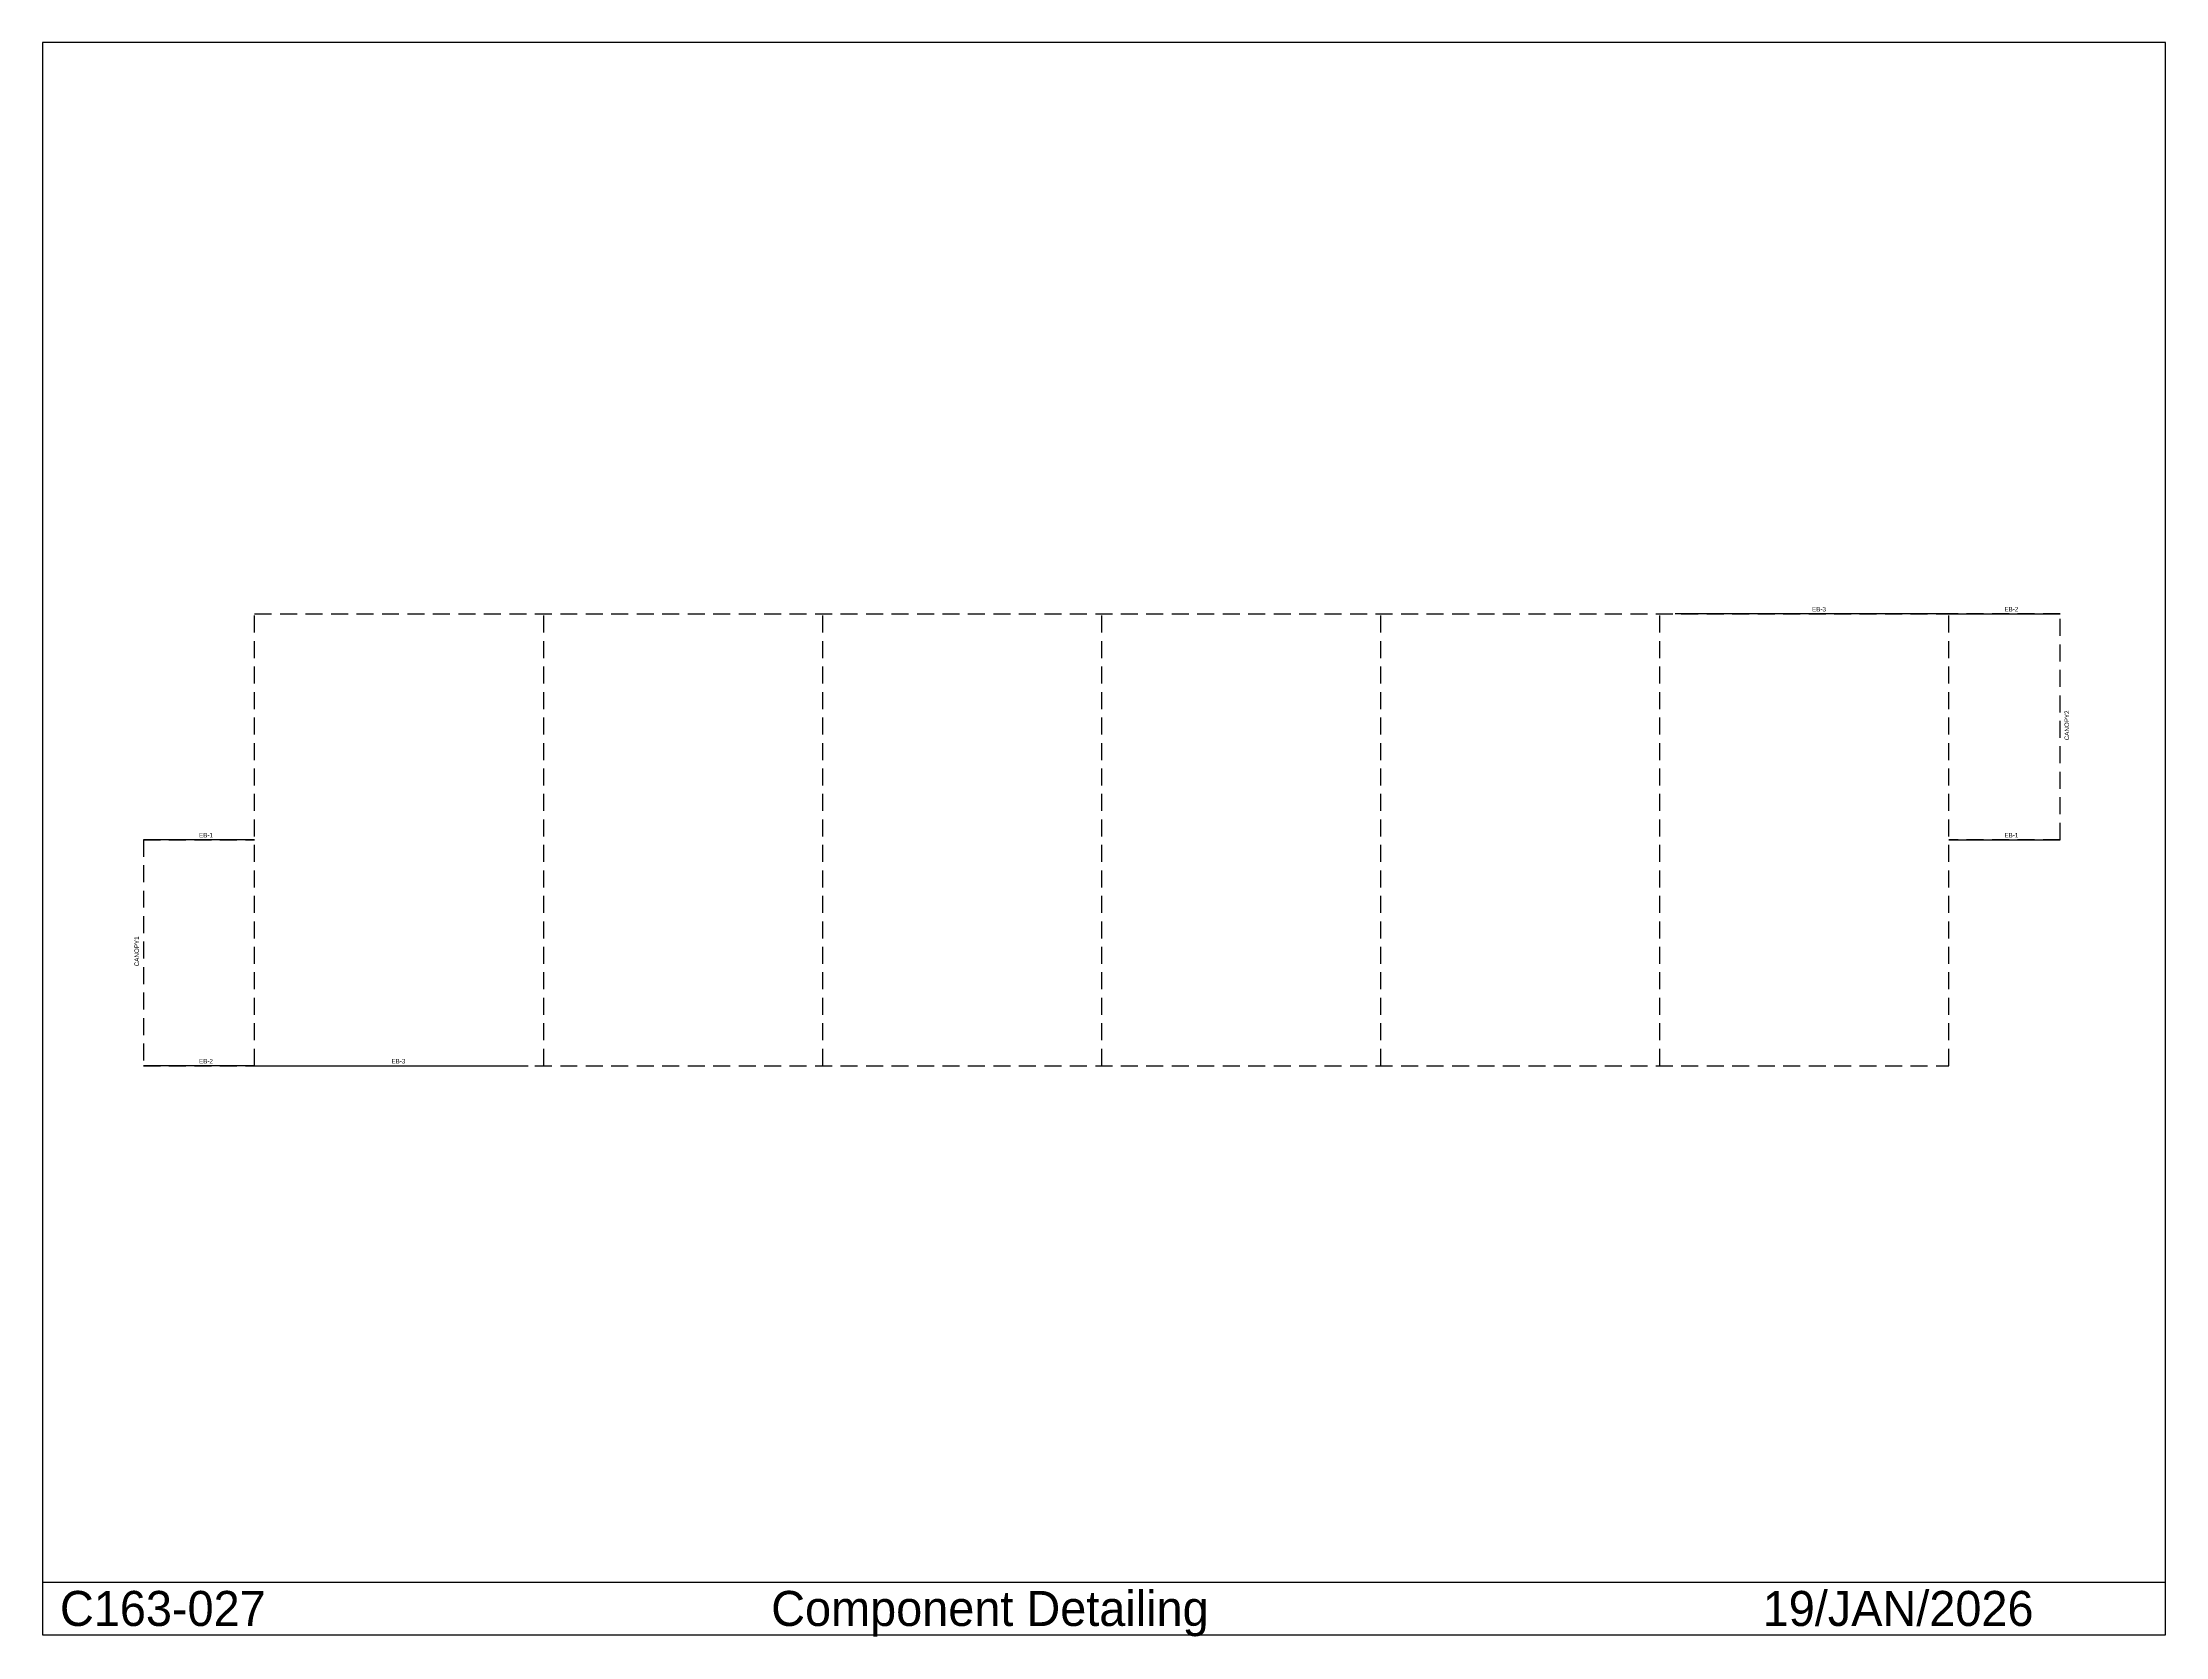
# Model space of a CAD drawing. Extents: x -5727 to 51579, y -15408 to 27620.
import ezdxf

# ---------------------------------------------------------------- set-up
doc = ezdxf.new("R2010")
doc.units = 0
doc.linetypes.add('CONTIN', pattern=[0])
doc.linetypes.add('DASHED', pattern=[687.66, 458.44, -229.22])
doc.layers.get('0').update_dxf_attribs({"linetype": 'CONTIN'})
for name, color, linetype in [('1', 7, 'CONTIN'), ('16', 7, 'CONTIN'), ('21', 7, 'CONTIN'), ('23', 7, 'DASHED'), ('8', 5, 'DASHED')]:
    doc.layers.add(name, color=color, linetype=linetype)

msp = doc.modelspace()

# ---------------------------------------------------------------- linework, layer by layer
for p, q in [((51578.629, 27619.982), (-5726.709, 27619.982)), ((-5726.709, 27619.982), (-5726.709, -15359.021)), ((51578.629, -15359.021), (51578.629, 27619.982)), ((-5726.709, -13940.713), (51578.629, -13940.713)), ((-5726.709, -15359.021), (51578.629, -15359.021))]:
    msp.add_line(p, q)
at = {"layer": '1'}
for p, q in [((45730, 12200), (38345, 12200)), ((45730, 12200), (48730, 12200)), ((0, 6100), (-3000, 6100)), ((45730, 6100), (48730, 6100)), ((0, 0), (-3000, 0)), ((0, 0), (7385, 0))]:
    msp.add_line(p, q, dxfattribs=at)
at = {"layer": '23'}
for p, q in [((7805, 0), (7805, 12200)), ((15335, 0), (15335, 12200)), ((22865, 0), (22865, 12200)), ((30395, 0), (30395, 12200)), ((37925, 0), (37925, 12200))]:
    msp.add_line(p, q, dxfattribs=at)
at = {"layer": '8'}
for p, q in [((0, 0), (0, 12200)), ((0, 12200), (45730, 12200)), ((45730, 0), (45730, 12200)), ((45730, 12200), (45730, 12200)), ((48730, 12200), (45730, 12200)), ((48730, 6100), (48730, 12200)), ((-3000, 6100), (-3000, 0)), ((-3000, 6100), (0, 6100)), ((0, 6100), (0, 6100)), ((45730, 6100), (45730, 6100)), ((48730, 6100), (45730, 6100)), ((-3000, 0), (0, 0)), ((0, 0), (45730, 0)), ((0, 0), (0, 0))]:
    msp.add_line(p, q, dxfattribs=at)

# ---------------------------------------------------------------- texts
for s, p in [('C163-027', (-5253.94, -15122.637)), ('Component Detailing', (13943.351, -15122.637)), ('19/JAN/2026', (40704.945, -15122.637))]:
    msp.add_text(s, height=945.538).set_placement(p)
at = {"layer": '16'}
for s, p in [('EB-3', (42037.5, 12260.96)), ('EB-2', (47230, 12260.96)), ('EB-1', (-1500, 6160.96)), ('EB-1', (47230, 6160.96)), ('EB-2', (-1500, 60.96)), ('EB-3', (3692.5, 60.96))]:
    msp.add_text(s, height=121.92, dxfattribs=at).set_placement(p)
at = {"layer": '21'}
for s, p in [('CANOPY2', (48973.84, 8784.24)), ('CANOPY1', (-3121.92, 2684.24))]:
    msp.add_text(s, height=121.92, rotation=90, dxfattribs=at).set_placement(p)

doc.saveas('drawing.dxf')
